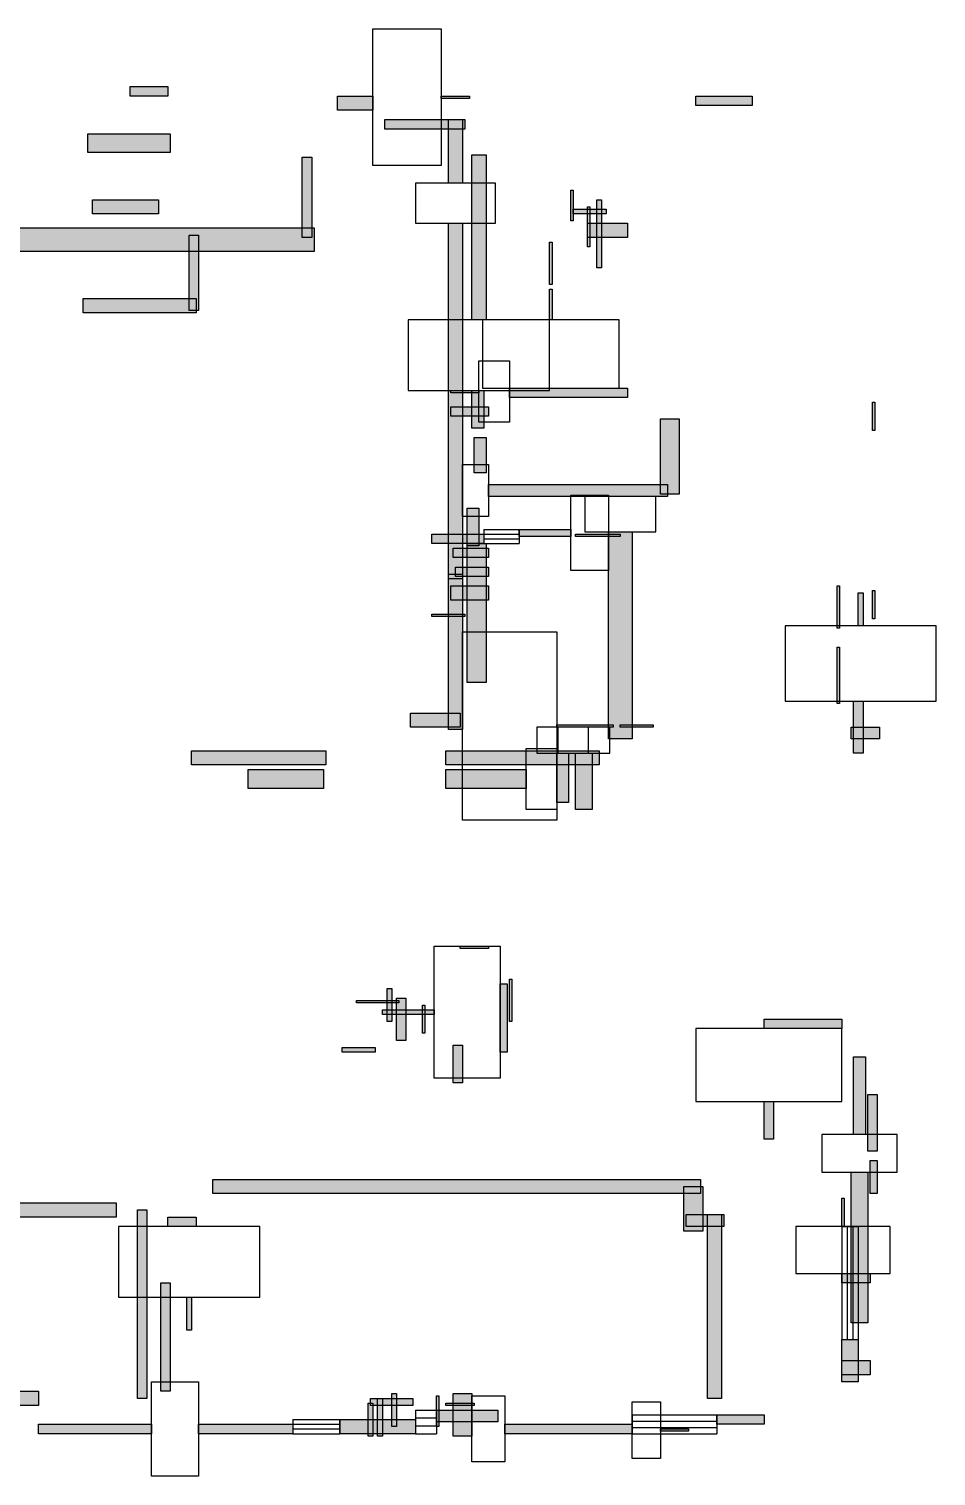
# Model space of a CAD drawing. Header units: centimetres. Extents: x 8 to 3079, y 82 to 2484.
# Drawn here: x 1635 to 3079, y 180 to 2484 of the extents above; entities that cross this region are included whole.
import ezdxf

# ---------------------------------------------------------------- set-up
doc = ezdxf.new("R2010")
doc.units = ezdxf.units.CM
for name, color, linetype in [('DOORZONE', 2, 'Continuous'), ('WALL', 7, 'Continuous'), ('WINDOW', 5, 'Continuous')]:
    doc.layers.add(name, color=color, linetype=linetype)

msp = doc.modelspace()

# ---------------------------------------------------------------- hatches: boundary and pattern name
at = {"layer": 'WALL'}
h = msp.add_hatch(color=256, dxfattribs=at)
h.dxf.hatch_style = 1
h.paths.add_polyline_path([(1796.25, 2392.5), (1856.25, 2392.5), (1856.25, 2377.5), (1796.25, 2377.5)])
h = msp.add_hatch(color=256, dxfattribs=at)
h.dxf.hatch_style = 1
h.paths.add_polyline_path([(2126.25, 2377.5), (2182.5, 2377.5), (2182.5, 2355), (2126.25, 2355)])
h = msp.add_hatch(color=256, dxfattribs=at)
h.dxf.hatch_style = 1
h.paths.add_polyline_path([(2291.25, 2377.5), (2336.25, 2377.5), (2336.25, 2373.75), (2291.25, 2373.75)])
h = msp.add_hatch(color=256, dxfattribs=at)
h.dxf.hatch_style = 1
h.paths.add_polyline_path([(2696.25, 2377.5), (2786.25, 2377.5), (2786.25, 2362.5), (2696.25, 2362.5)])
h = msp.add_hatch(color=256, dxfattribs=at)
h.dxf.hatch_style = 1
h.paths.add_polyline_path([(2201.25, 2340), (2328.75, 2340), (2328.75, 2325), (2201.25, 2325)])
h = msp.add_hatch(color=256, dxfattribs=at)
h.dxf.hatch_style = 1
h.paths.add_polyline_path([(2302.5, 2340), (2325, 2340), (2325, 2238.75), (2302.5, 2238.75)])
h = msp.add_hatch(color=256, dxfattribs=at)
h.dxf.hatch_style = 1
h.paths.add_polyline_path([(1728.75, 2317.5), (1860, 2317.5), (1860, 2287.5), (1728.75, 2287.5)])
h = msp.add_hatch(color=256, dxfattribs=at)
h.dxf.hatch_style = 1
h.paths.add_polyline_path([(2340, 2283.75), (2362.5, 2283.75), (2362.5, 2021.25), (2340, 2021.25)])
h = msp.add_hatch(color=256, dxfattribs=at)
h.dxf.hatch_style = 1
h.paths.add_polyline_path([(2070, 2280), (2085, 2280), (2085, 2152.5), (2070, 2152.5)])
h = msp.add_hatch(color=256, dxfattribs=at)
h.dxf.hatch_style = 1
h.paths.add_polyline_path([(1736.25, 2212.5), (1841.25, 2212.5), (1841.25, 2190), (1736.25, 2190)])
h = msp.add_hatch(color=256, dxfattribs=at)
h.dxf.hatch_style = 1
h.paths.add_polyline_path([(2497.5, 2227.5), (2501.25, 2227.5), (2501.25, 2178.75), (2497.5, 2178.75)])
h = msp.add_hatch(color=256, dxfattribs=at)
h.dxf.hatch_style = 1
h.paths.add_polyline_path([(2538.75, 2212.5), (2546.25, 2212.5), (2546.25, 2103.75), (2538.75, 2103.75)])
h = msp.add_hatch(color=256, dxfattribs=at)
h.dxf.hatch_style = 1
h.paths.add_polyline_path([(2501.25, 2197.5), (2553.75, 2197.5), (2553.75, 2190), (2501.25, 2190)])
h = msp.add_hatch(color=256, dxfattribs=at)
h.dxf.hatch_style = 1
h.paths.add_polyline_path([(2523.75, 2201.25), (2527.5, 2201.25), (2527.5, 2137.5), (2523.75, 2137.5)])
h = msp.add_hatch(color=256, dxfattribs=at)
h.dxf.hatch_style = 1
h.paths.add_polyline_path([(1518.75, 2167.5), (2088.75, 2167.5), (2088.75, 2130), (1518.75, 2130)])
h = msp.add_hatch(color=256, dxfattribs=at)
h.dxf.hatch_style = 1
h.paths.add_polyline_path([(2302.5, 2175), (2325, 2175), (2325, 1608.75), (2302.5, 1608.75)])
h = msp.add_hatch(color=256, dxfattribs=at)
h.dxf.hatch_style = 1
h.paths.add_polyline_path([(2523.75, 2175), (2587.5, 2175), (2587.5, 2152.5), (2523.75, 2152.5)])
h = msp.add_hatch(color=256, dxfattribs=at)
h.dxf.hatch_style = 1
h.paths.add_polyline_path([(1890, 2156.25), (1905, 2156.25), (1905, 2036.25), (1890, 2036.25)])
h = msp.add_hatch(color=256, dxfattribs=at)
h.dxf.hatch_style = 1
h.paths.add_polyline_path([(2463.75, 2145), (2467.5, 2145), (2467.5, 2077.5), (2463.75, 2077.5)])
h = msp.add_hatch(color=256, dxfattribs=at)
h.dxf.hatch_style = 1
h.paths.add_polyline_path([(1721.25, 2055), (1901.25, 2055), (1901.25, 2032.5), (1721.25, 2032.5)])
h = msp.add_hatch(color=256, dxfattribs=at)
h.dxf.hatch_style = 1
h.paths.add_polyline_path([(2463.75, 2070), (2467.5, 2070), (2467.5, 2021.25), (2463.75, 2021.25)])
h = msp.add_hatch(color=256, dxfattribs=at)
h.dxf.hatch_style = 1
h.paths.add_polyline_path([(2306.25, 1908.75), (2351.25, 1908.75), (2351.25, 1905), (2306.25, 1905)])
h = msp.add_hatch(color=256, dxfattribs=at)
h.dxf.hatch_style = 1
h.paths.add_polyline_path([(2340, 1908.75), (2358.75, 1908.75), (2358.75, 1848.75), (2340, 1848.75)])
h = msp.add_hatch(color=256, dxfattribs=at)
h.dxf.hatch_style = 1
h.paths.add_polyline_path([(2400, 1912.5), (2587.5, 1912.5), (2587.5, 1897.5), (2400, 1897.5)])
h = msp.add_hatch(color=256, dxfattribs=at)
h.dxf.hatch_style = 1
h.paths.add_polyline_path([(2977.5, 1890), (2981.25, 1890), (2981.25, 1845), (2977.5, 1845)])
h = msp.add_hatch(color=256, dxfattribs=at)
h.dxf.hatch_style = 1
h.paths.add_polyline_path([(2306.25, 1882.5), (2366.25, 1882.5), (2366.25, 1867.5), (2306.25, 1867.5)])
h = msp.add_hatch(color=256, dxfattribs=at)
h.dxf.hatch_style = 1
h.paths.add_polyline_path([(2640, 1863.75), (2670, 1863.75), (2670, 1743.75), (2640, 1743.75)])
h = msp.add_hatch(color=256, dxfattribs=at)
h.dxf.hatch_style = 1
h.paths.add_polyline_path([(2343.75, 1833.75), (2362.5, 1833.75), (2362.5, 1777.5), (2343.75, 1777.5)])
h = msp.add_hatch(color=256, dxfattribs=at)
h.dxf.hatch_style = 1
h.paths.add_polyline_path([(2366.25, 1758.75), (2651.25, 1758.75), (2651.25, 1740), (2366.25, 1740)])
h = msp.add_hatch(color=256, dxfattribs=at)
h.dxf.hatch_style = 1
h.paths.add_polyline_path([(2332.5, 1721.25), (2351.25, 1721.25), (2351.25, 1661.25), (2332.5, 1661.25)])
h = msp.add_hatch(color=256, dxfattribs=at)
h.dxf.hatch_style = 1
h.paths.add_polyline_path([(2415, 1687.5), (2497.5, 1687.5), (2497.5, 1676.25), (2415, 1676.25)])
h = msp.add_hatch(color=256, dxfattribs=at)
h.dxf.hatch_style = 1
h.paths.add_polyline_path([(2557.5, 1683.75), (2595, 1683.75), (2595, 1353.75), (2557.5, 1353.75)])
h = msp.add_hatch(color=256, dxfattribs=at)
h.dxf.hatch_style = 1
h.paths.add_polyline_path([(2276.25, 1680), (2358.75, 1680), (2358.75, 1665), (2276.25, 1665)])
h = msp.add_hatch(color=256, dxfattribs=at)
h.dxf.hatch_style = 1
h.paths.add_polyline_path([(2332.5, 1665), (2362.5, 1665), (2362.5, 1443.75), (2332.5, 1443.75)])
h = msp.add_hatch(color=256, dxfattribs=at)
h.dxf.hatch_style = 1
h.paths.add_polyline_path([(2505, 1680), (2576.25, 1680), (2576.25, 1676.25), (2505, 1676.25)])
h = msp.add_hatch(color=256, dxfattribs=at)
h.dxf.hatch_style = 1
h.paths.add_polyline_path([(2310, 1657.5), (2366.25, 1657.5), (2366.25, 1642.5), (2310, 1642.5)])
h = msp.add_hatch(color=256, dxfattribs=at)
h.dxf.hatch_style = 1
h.paths.add_polyline_path([(2302.5, 1616.25), (2325, 1616.25), (2325, 1368.75), (2302.5, 1368.75)])
h = msp.add_hatch(color=256, dxfattribs=at)
h.dxf.hatch_style = 1
h.paths.add_polyline_path([(2313.75, 1627.5), (2366.25, 1627.5), (2366.25, 1612.5), (2313.75, 1612.5)])
h = msp.add_hatch(color=256, dxfattribs=at)
h.dxf.hatch_style = 1
h.paths.add_polyline_path([(2306.25, 1597.5), (2366.25, 1597.5), (2366.25, 1575), (2306.25, 1575)])
h = msp.add_hatch(color=256, dxfattribs=at)
h.dxf.hatch_style = 1
h.paths.add_polyline_path([(2921.25, 1597.5), (2925, 1597.5), (2925, 1530), (2921.25, 1530)])
h = msp.add_hatch(color=256, dxfattribs=at)
h.dxf.hatch_style = 1
h.paths.add_polyline_path([(2955, 1586.25), (2962.5, 1586.25), (2962.5, 1533.75), (2955, 1533.75)])
h = msp.add_hatch(color=256, dxfattribs=at)
h.dxf.hatch_style = 1
h.paths.add_polyline_path([(2977.5, 1590), (2981.25, 1590), (2981.25, 1545), (2977.5, 1545)])
h = msp.add_hatch(color=256, dxfattribs=at)
h.dxf.hatch_style = 1
h.paths.add_polyline_path([(2276.25, 1552.5), (2328.75, 1552.5), (2328.75, 1548.75), (2276.25, 1548.75)])
h = msp.add_hatch(color=256, dxfattribs=at)
h.dxf.hatch_style = 1
h.paths.add_polyline_path([(2921.25, 1500), (2925, 1500), (2925, 1410), (2921.25, 1410)])
h = msp.add_hatch(color=256, dxfattribs=at)
h.dxf.hatch_style = 1
h.paths.add_polyline_path([(2947.5, 1413.75), (2962.5, 1413.75), (2962.5, 1331.25), (2947.5, 1331.25)])
h = msp.add_hatch(color=256, dxfattribs=at)
h.dxf.hatch_style = 1
h.paths.add_polyline_path([(2242.5, 1395), (2321.25, 1395), (2321.25, 1372.5), (2242.5, 1372.5)])
h = msp.add_hatch(color=256, dxfattribs=at)
h.dxf.hatch_style = 1
h.paths.add_polyline_path([(2475, 1376.25), (2565, 1376.25), (2565, 1372.5), (2475, 1372.5)])
h = msp.add_hatch(color=256, dxfattribs=at)
h.dxf.hatch_style = 1
h.paths.add_polyline_path([(2576.25, 1376.25), (2628.75, 1376.25), (2628.75, 1372.5), (2576.25, 1372.5)])
h = msp.add_hatch(color=256, dxfattribs=at)
h.dxf.hatch_style = 1
h.paths.add_polyline_path([(2943.75, 1372.5), (2988.75, 1372.5), (2988.75, 1353.75), (2943.75, 1353.75)])
h = msp.add_hatch(color=256, dxfattribs=at)
h.dxf.hatch_style = 1
h.paths.add_polyline_path([(1893.75, 1335), (2107.5, 1335), (2107.5, 1312.5), (1893.75, 1312.5)])
h = msp.add_hatch(color=256, dxfattribs=at)
h.dxf.hatch_style = 1
h.paths.add_polyline_path([(2298.75, 1335), (2542.5, 1335), (2542.5, 1312.5), (2298.75, 1312.5)])
h = msp.add_hatch(color=256, dxfattribs=at)
h.dxf.hatch_style = 1
h.paths.add_polyline_path([(2475, 1331.25), (2493.75, 1331.25), (2493.75, 1252.5), (2475, 1252.5)])
h = msp.add_hatch(color=256, dxfattribs=at)
h.dxf.hatch_style = 1
h.paths.add_polyline_path([(2505, 1331.25), (2531.25, 1331.25), (2531.25, 1241.25), (2505, 1241.25)])
h = msp.add_hatch(color=256, dxfattribs=at)
h.dxf.hatch_style = 1
h.paths.add_polyline_path([(1983.75, 1305), (2103.75, 1305), (2103.75, 1275), (1983.75, 1275)])
h = msp.add_hatch(color=256, dxfattribs=at)
h.dxf.hatch_style = 1
h.paths.add_polyline_path([(2298.75, 1305), (2426.25, 1305), (2426.25, 1275), (2298.75, 1275)])
h = msp.add_hatch(color=256, dxfattribs=at)
h.dxf.hatch_style = 1
h.paths.add_polyline_path([(2321.25, 1023.75), (2366.25, 1023.75), (2366.25, 1020), (2321.25, 1020)])
h = msp.add_hatch(color=256, dxfattribs=at)
h.dxf.hatch_style = 1
h.paths.add_polyline_path([(2400, 971.25), (2403.75, 971.25), (2403.75, 903.75), (2400, 903.75)])
h = msp.add_hatch(color=256, dxfattribs=at)
h.dxf.hatch_style = 1
h.paths.add_polyline_path([(2205, 956.25), (2212.5, 956.25), (2212.5, 903.75), (2205, 903.75)])
h = msp.add_hatch(color=256, dxfattribs=at)
h.dxf.hatch_style = 1
h.paths.add_polyline_path([(2385, 963.75), (2396.25, 963.75), (2396.25, 855), (2385, 855)])
h = msp.add_hatch(color=256, dxfattribs=at)
h.dxf.hatch_style = 1
h.paths.add_polyline_path([(2156.25, 937.5), (2223.75, 937.5), (2223.75, 933.75), (2156.25, 933.75)])
h = msp.add_hatch(color=256, dxfattribs=at)
h.dxf.hatch_style = 1
h.paths.add_polyline_path([(2197.5, 922.5), (2280, 922.5), (2280, 915), (2197.5, 915)])
h = msp.add_hatch(color=256, dxfattribs=at)
h.dxf.hatch_style = 1
h.paths.add_polyline_path([(2220, 941.25), (2235, 941.25), (2235, 873.75), (2220, 873.75)])
h = msp.add_hatch(color=256, dxfattribs=at)
h.dxf.hatch_style = 1
h.paths.add_polyline_path([(2261.25, 930), (2265, 930), (2265, 885), (2261.25, 885)])
h = msp.add_hatch(color=256, dxfattribs=at)
h.dxf.hatch_style = 1
h.paths.add_polyline_path([(2805, 907.5), (2928.75, 907.5), (2928.75, 892.5), (2805, 892.5)])
h = msp.add_hatch(color=256, dxfattribs=at)
h.dxf.hatch_style = 1
h.paths.add_polyline_path([(2133.75, 862.5), (2186.25, 862.5), (2186.25, 855), (2133.75, 855)])
h = msp.add_hatch(color=256, dxfattribs=at)
h.dxf.hatch_style = 1
h.paths.add_polyline_path([(2310, 866.25), (2325, 866.25), (2325, 806.25), (2310, 806.25)])
h = msp.add_hatch(color=256, dxfattribs=at)
h.dxf.hatch_style = 1
h.paths.add_polyline_path([(2947.5, 847.5), (2966.25, 847.5), (2966.25, 723.75), (2947.5, 723.75)])
h = msp.add_hatch(color=256, dxfattribs=at)
h.dxf.hatch_style = 1
h.paths.add_polyline_path([(2970, 787.5), (2985, 787.5), (2985, 697.5), (2970, 697.5)])
h = msp.add_hatch(color=256, dxfattribs=at)
h.dxf.hatch_style = 1
h.paths.add_polyline_path([(2805, 776.25), (2820, 776.25), (2820, 716.25), (2805, 716.25)])
h = msp.add_hatch(color=256, dxfattribs=at)
h.dxf.hatch_style = 1
h.paths.add_polyline_path([(2973.75, 682.5), (2985, 682.5), (2985, 630), (2973.75, 630)])
h = msp.add_hatch(color=256, dxfattribs=at)
h.dxf.hatch_style = 1
h.paths.add_polyline_path([(1927.5, 652.5), (2703.75, 652.5), (2703.75, 630), (1927.5, 630)])
h = msp.add_hatch(color=256, dxfattribs=at)
h.dxf.hatch_style = 1
h.paths.add_polyline_path([(2943.75, 663.75), (2970, 663.75), (2970, 423.75), (2943.75, 423.75)])
h = msp.add_hatch(color=256, dxfattribs=at)
h.dxf.hatch_style = 1
h.paths.add_polyline_path([(2677.5, 641.25), (2707.5, 641.25), (2707.5, 570), (2677.5, 570)])
h = msp.add_hatch(color=256, dxfattribs=at)
h.dxf.hatch_style = 1
h.paths.add_polyline_path([(2928.75, 622.5), (2932.5, 622.5), (2932.5, 577.5), (2928.75, 577.5)])
h = msp.add_hatch(color=256, dxfattribs=at)
h.dxf.hatch_style = 1
h.paths.add_polyline_path([(1518.75, 615), (1773.75, 615), (1773.75, 592.5), (1518.75, 592.5)])
h = msp.add_hatch(color=256, dxfattribs=at)
h.dxf.hatch_style = 1
h.paths.add_polyline_path([(1807.5, 603.75), (1822.5, 603.75), (1822.5, 303.75), (1807.5, 303.75)])
h = msp.add_hatch(color=256, dxfattribs=at)
h.dxf.hatch_style = 1
h.paths.add_polyline_path([(1856.25, 592.5), (1901.25, 592.5), (1901.25, 577.5), (1856.25, 577.5)])
h = msp.add_hatch(color=256, dxfattribs=at)
h.dxf.hatch_style = 1
h.paths.add_polyline_path([(2681.25, 596.25), (2741.25, 596.25), (2741.25, 577.5), (2681.25, 577.5)])
h = msp.add_hatch(color=256, dxfattribs=at)
h.dxf.hatch_style = 1
h.paths.add_polyline_path([(2715, 596.25), (2737.5, 596.25), (2737.5, 303.75), (2715, 303.75)])
h = msp.add_hatch(color=256, dxfattribs=at)
h.dxf.hatch_style = 1
h.paths.add_polyline_path([(1845, 487.5), (1860, 487.5), (1860, 315), (1845, 315)])
h = msp.add_hatch(color=256, dxfattribs=at)
h.dxf.hatch_style = 1
h.paths.add_polyline_path([(2928.75, 502.5), (2973.75, 502.5), (2973.75, 487.5), (2928.75, 487.5)])
h = msp.add_hatch(color=256, dxfattribs=at)
h.dxf.hatch_style = 1
h.paths.add_polyline_path([(1886.25, 465), (1893.75, 465), (1893.75, 412.5), (1886.25, 412.5)])
h = msp.add_hatch(color=256, dxfattribs=at)
h.dxf.hatch_style = 1
h.paths.add_polyline_path([(2928.75, 397.5), (2955, 397.5), (2955, 330), (2928.75, 330)])
h = msp.add_hatch(color=256, dxfattribs=at)
h.dxf.hatch_style = 1
h.paths.add_polyline_path([(2928.75, 363.75), (2973.75, 363.75), (2973.75, 341.25), (2928.75, 341.25)])
h = msp.add_hatch(color=256, dxfattribs=at)
h.dxf.hatch_style = 1
h.paths.add_polyline_path([(1552.5, 315), (1650, 315), (1650, 292.5), (1552.5, 292.5)])
h = msp.add_hatch(color=256, dxfattribs=at)
h.dxf.hatch_style = 1
h.paths.add_polyline_path([(2178.75, 303.75), (2246.25, 303.75), (2246.25, 292.5), (2178.75, 292.5)])
h = msp.add_hatch(color=256, dxfattribs=at)
h.dxf.hatch_style = 1
h.paths.add_polyline_path([(2190, 303.75), (2197.5, 303.75), (2197.5, 243.75), (2190, 243.75)])
h = msp.add_hatch(color=256, dxfattribs=at)
h.dxf.hatch_style = 1
h.paths.add_polyline_path([(2212.5, 311.25), (2220, 311.25), (2220, 258.75), (2212.5, 258.75)])
h = msp.add_hatch(color=256, dxfattribs=at)
h.dxf.hatch_style = 1
h.paths.add_polyline_path([(2283.75, 307.5), (2287.5, 307.5), (2287.5, 258.75), (2283.75, 258.75)])
h = msp.add_hatch(color=256, dxfattribs=at)
h.dxf.hatch_style = 1
h.paths.add_polyline_path([(2310, 311.25), (2340, 311.25), (2340, 243.75), (2310, 243.75)])
h = msp.add_hatch(color=256, dxfattribs=at)
h.dxf.hatch_style = 1
h.paths.add_polyline_path([(2175, 296.25), (2182.5, 296.25), (2182.5, 243.75), (2175, 243.75)])
h = msp.add_hatch(color=256, dxfattribs=at)
h.dxf.hatch_style = 1
h.paths.add_polyline_path([(2283.75, 285), (2381.25, 285), (2381.25, 266.25), (2283.75, 266.25)])
h = msp.add_hatch(color=256, dxfattribs=at)
h.dxf.hatch_style = 1
h.paths.add_polyline_path([(2298.75, 296.25), (2343.75, 296.25), (2343.75, 292.5), (2298.75, 292.5)])
h = msp.add_hatch(color=256, dxfattribs=at)
h.dxf.hatch_style = 1
h.paths.add_polyline_path([(2730, 277.5), (2805, 277.5), (2805, 262.5), (2730, 262.5)])
h = msp.add_hatch(color=256, dxfattribs=at)
h.dxf.hatch_style = 1
h.paths.add_polyline_path([(1650, 262.5), (1830, 262.5), (1830, 247.5), (1650, 247.5)])
h = msp.add_hatch(color=256, dxfattribs=at)
h.dxf.hatch_style = 1
h.paths.add_polyline_path([(1905, 262.5), (2055, 262.5), (2055, 247.5), (1905, 247.5)])
h = msp.add_hatch(color=256, dxfattribs=at)
h.dxf.hatch_style = 1
h.paths.add_polyline_path([(2130, 270), (2250, 270), (2250, 247.5), (2130, 247.5)])
h = msp.add_hatch(color=256, dxfattribs=at)
h.dxf.hatch_style = 1
h.paths.add_polyline_path([(2392.5, 262.5), (2595, 262.5), (2595, 247.5), (2392.5, 247.5)])
h = msp.add_hatch(color=256, dxfattribs=at)
h.dxf.hatch_style = 1
h.paths.add_polyline_path([(2640, 255), (2685, 255), (2685, 251.25), (2640, 251.25)])

# ---------------------------------------------------------------- linework, layer by layer
at = {"layer": 'DOORZONE'}
for points in [[(2182.5, 2484.38), (2291.25, 2484.38), (2291.25, 2266.88), (2182.5, 2266.88)], [(2250, 2238.75), (2250, 2175), (2377.5, 2175), (2377.5, 2238.75)], [(2238.75, 2021.25), (2238.75, 1908.75), (2463.75, 1908.75), (2463.75, 2021.25)], [(2356.88, 2021.25), (2356.88, 1912.5), (2574.38, 1912.5), (2574.38, 2021.25)], [(2351.25, 1955.62), (2400, 1955.62), (2400, 1858.12), (2351.25, 1858.12)], [(2325, 1790.62), (2366.25, 1790.62), (2366.25, 1708.12), (2325, 1708.12)], [(2497.5, 1741.88), (2557.5, 1741.88), (2557.5, 1621.88), (2497.5, 1621.88)], [(2520, 1740), (2520, 1683.75), (2632.5, 1683.75), (2632.5, 1740)], [(2325, 1524.38), (2475, 1524.38), (2475, 1224.38), (2325, 1224.38)], [(2838.75, 1533.75), (2838.75, 1413.75), (3078.75, 1413.75), (3078.75, 1533.75)], [(2443.12, 1372.5), (2443.12, 1331.25), (2525.62, 1331.25), (2525.62, 1372.5)], [(2476.88, 1372.5), (2476.88, 1331.25), (2559.38, 1331.25), (2559.38, 1372.5)], [(2426.25, 1338.75), (2475, 1338.75), (2475, 1241.25), (2426.25, 1241.25)], [(2280, 1023.75), (2385, 1023.75), (2385, 813.75), (2280, 813.75)], [(2696.25, 892.5), (2696.25, 776.25), (2928.75, 776.25), (2928.75, 892.5)], [(2896.88, 723.75), (2896.88, 663.75), (3016.88, 663.75), (3016.88, 723.75)], [(1777.5, 577.5), (1777.5, 465), (2002.5, 465), (2002.5, 577.5)], [(2855.62, 577.5), (2855.62, 502.5), (3005.62, 502.5), (3005.62, 577.5)], [(1830, 330), (1905, 330), (1905, 180), (1830, 180)], [(2340, 307.5), (2392.5, 307.5), (2392.5, 202.5), (2340, 202.5)], [(2595, 298.12), (2640, 298.12), (2640, 208.12), (2595, 208.12)]]:
    msp.add_lwpolyline(points, close=True, dxfattribs=at)
at = {"layer": 'WALL'}
for points in [[(1796.25, 2392.5), (1856.25, 2392.5), (1856.25, 2377.5), (1796.25, 2377.5)], [(2126.25, 2377.5), (2182.5, 2377.5), (2182.5, 2355), (2126.25, 2355)], [(2291.25, 2377.5), (2336.25, 2377.5), (2336.25, 2373.75), (2291.25, 2373.75)], [(2696.25, 2377.5), (2786.25, 2377.5), (2786.25, 2362.5), (2696.25, 2362.5)], [(2201.25, 2340), (2328.75, 2340), (2328.75, 2325), (2201.25, 2325)], [(2302.5, 2340), (2325, 2340), (2325, 2238.75), (2302.5, 2238.75)], [(1728.75, 2317.5), (1860, 2317.5), (1860, 2287.5), (1728.75, 2287.5)], [(2340, 2283.75), (2362.5, 2283.75), (2362.5, 2021.25), (2340, 2021.25)], [(2070, 2280), (2085, 2280), (2085, 2152.5), (2070, 2152.5)], [(1736.25, 2212.5), (1841.25, 2212.5), (1841.25, 2190), (1736.25, 2190)], [(2497.5, 2227.5), (2501.25, 2227.5), (2501.25, 2178.75), (2497.5, 2178.75)], [(2538.75, 2212.5), (2546.25, 2212.5), (2546.25, 2103.75), (2538.75, 2103.75)], [(2501.25, 2197.5), (2553.75, 2197.5), (2553.75, 2190), (2501.25, 2190)], [(2523.75, 2201.25), (2527.5, 2201.25), (2527.5, 2137.5), (2523.75, 2137.5)], [(1518.75, 2167.5), (2088.75, 2167.5), (2088.75, 2130), (1518.75, 2130)], [(2302.5, 2175), (2325, 2175), (2325, 1608.75), (2302.5, 1608.75)], [(2523.75, 2175), (2587.5, 2175), (2587.5, 2152.5), (2523.75, 2152.5)], [(1890, 2156.25), (1905, 2156.25), (1905, 2036.25), (1890, 2036.25)], [(2463.75, 2145), (2467.5, 2145), (2467.5, 2077.5), (2463.75, 2077.5)], [(1721.25, 2055), (1901.25, 2055), (1901.25, 2032.5), (1721.25, 2032.5)], [(2463.75, 2070), (2467.5, 2070), (2467.5, 2021.25), (2463.75, 2021.25)], [(2306.25, 1908.75), (2351.25, 1908.75), (2351.25, 1905), (2306.25, 1905)], [(2340, 1908.75), (2358.75, 1908.75), (2358.75, 1848.75), (2340, 1848.75)], [(2400, 1912.5), (2587.5, 1912.5), (2587.5, 1897.5), (2400, 1897.5)], [(2977.5, 1890), (2981.25, 1890), (2981.25, 1845), (2977.5, 1845)], [(2306.25, 1882.5), (2366.25, 1882.5), (2366.25, 1867.5), (2306.25, 1867.5)], [(2640, 1863.75), (2670, 1863.75), (2670, 1743.75), (2640, 1743.75)], [(2343.75, 1833.75), (2362.5, 1833.75), (2362.5, 1777.5), (2343.75, 1777.5)], [(2366.25, 1758.75), (2651.25, 1758.75), (2651.25, 1740), (2366.25, 1740)], [(2332.5, 1721.25), (2351.25, 1721.25), (2351.25, 1661.25), (2332.5, 1661.25)], [(2415, 1687.5), (2497.5, 1687.5), (2497.5, 1676.25), (2415, 1676.25)], [(2557.5, 1683.75), (2595, 1683.75), (2595, 1353.75), (2557.5, 1353.75)], [(2276.25, 1680), (2358.75, 1680), (2358.75, 1665), (2276.25, 1665)], [(2332.5, 1665), (2362.5, 1665), (2362.5, 1443.75), (2332.5, 1443.75)], [(2505, 1680), (2576.25, 1680), (2576.25, 1676.25), (2505, 1676.25)], [(2310, 1657.5), (2366.25, 1657.5), (2366.25, 1642.5), (2310, 1642.5)], [(2302.5, 1616.25), (2325, 1616.25), (2325, 1368.75), (2302.5, 1368.75)], [(2313.75, 1627.5), (2366.25, 1627.5), (2366.25, 1612.5), (2313.75, 1612.5)], [(2306.25, 1597.5), (2366.25, 1597.5), (2366.25, 1575), (2306.25, 1575)], [(2921.25, 1597.5), (2925, 1597.5), (2925, 1530), (2921.25, 1530)], [(2955, 1586.25), (2962.5, 1586.25), (2962.5, 1533.75), (2955, 1533.75)], [(2977.5, 1590), (2981.25, 1590), (2981.25, 1545), (2977.5, 1545)], [(2276.25, 1552.5), (2328.75, 1552.5), (2328.75, 1548.75), (2276.25, 1548.75)], [(2921.25, 1500), (2925, 1500), (2925, 1410), (2921.25, 1410)], [(2947.5, 1413.75), (2962.5, 1413.75), (2962.5, 1331.25), (2947.5, 1331.25)], [(2242.5, 1395), (2321.25, 1395), (2321.25, 1372.5), (2242.5, 1372.5)], [(2475, 1376.25), (2565, 1376.25), (2565, 1372.5), (2475, 1372.5)], [(2576.25, 1376.25), (2628.75, 1376.25), (2628.75, 1372.5), (2576.25, 1372.5)], [(2943.75, 1372.5), (2988.75, 1372.5), (2988.75, 1353.75), (2943.75, 1353.75)], [(1893.75, 1335), (2107.5, 1335), (2107.5, 1312.5), (1893.75, 1312.5)], [(2298.75, 1335), (2542.5, 1335), (2542.5, 1312.5), (2298.75, 1312.5)], [(2475, 1331.25), (2493.75, 1331.25), (2493.75, 1252.5), (2475, 1252.5)], [(2505, 1331.25), (2531.25, 1331.25), (2531.25, 1241.25), (2505, 1241.25)], [(1983.75, 1305), (2103.75, 1305), (2103.75, 1275), (1983.75, 1275)], [(2298.75, 1305), (2426.25, 1305), (2426.25, 1275), (2298.75, 1275)], [(2321.25, 1023.75), (2366.25, 1023.75), (2366.25, 1020), (2321.25, 1020)], [(2400, 971.25), (2403.75, 971.25), (2403.75, 903.75), (2400, 903.75)], [(2205, 956.25), (2212.5, 956.25), (2212.5, 903.75), (2205, 903.75)], [(2385, 963.75), (2396.25, 963.75), (2396.25, 855), (2385, 855)], [(2156.25, 937.5), (2223.75, 937.5), (2223.75, 933.75), (2156.25, 933.75)], [(2197.5, 922.5), (2280, 922.5), (2280, 915), (2197.5, 915)], [(2220, 941.25), (2235, 941.25), (2235, 873.75), (2220, 873.75)], [(2261.25, 930), (2265, 930), (2265, 885), (2261.25, 885)], [(2805, 907.5), (2928.75, 907.5), (2928.75, 892.5), (2805, 892.5)], [(2133.75, 862.5), (2186.25, 862.5), (2186.25, 855), (2133.75, 855)], [(2310, 866.25), (2325, 866.25), (2325, 806.25), (2310, 806.25)], [(2947.5, 847.5), (2966.25, 847.5), (2966.25, 723.75), (2947.5, 723.75)], [(2970, 787.5), (2985, 787.5), (2985, 697.5), (2970, 697.5)], [(2805, 776.25), (2820, 776.25), (2820, 716.25), (2805, 716.25)], [(2973.75, 682.5), (2985, 682.5), (2985, 630), (2973.75, 630)], [(1927.5, 652.5), (2703.75, 652.5), (2703.75, 630), (1927.5, 630)], [(2943.75, 663.75), (2970, 663.75), (2970, 423.75), (2943.75, 423.75)], [(2677.5, 641.25), (2707.5, 641.25), (2707.5, 570), (2677.5, 570)], [(2928.75, 622.5), (2932.5, 622.5), (2932.5, 577.5), (2928.75, 577.5)], [(1518.75, 615), (1773.75, 615), (1773.75, 592.5), (1518.75, 592.5)], [(1807.5, 603.75), (1822.5, 603.75), (1822.5, 303.75), (1807.5, 303.75)], [(1856.25, 592.5), (1901.25, 592.5), (1901.25, 577.5), (1856.25, 577.5)], [(2681.25, 596.25), (2741.25, 596.25), (2741.25, 577.5), (2681.25, 577.5)], [(2715, 596.25), (2737.5, 596.25), (2737.5, 303.75), (2715, 303.75)], [(1845, 487.5), (1860, 487.5), (1860, 315), (1845, 315)], [(2928.75, 502.5), (2973.75, 502.5), (2973.75, 487.5), (2928.75, 487.5)], [(1886.25, 465), (1893.75, 465), (1893.75, 412.5), (1886.25, 412.5)], [(2928.75, 397.5), (2955, 397.5), (2955, 330), (2928.75, 330)], [(2928.75, 363.75), (2973.75, 363.75), (2973.75, 341.25), (2928.75, 341.25)], [(1552.5, 315), (1650, 315), (1650, 292.5), (1552.5, 292.5)], [(2178.75, 303.75), (2246.25, 303.75), (2246.25, 292.5), (2178.75, 292.5)], [(2190, 303.75), (2197.5, 303.75), (2197.5, 243.75), (2190, 243.75)], [(2212.5, 311.25), (2220, 311.25), (2220, 258.75), (2212.5, 258.75)], [(2283.75, 307.5), (2287.5, 307.5), (2287.5, 258.75), (2283.75, 258.75)], [(2310, 311.25), (2340, 311.25), (2340, 243.75), (2310, 243.75)], [(2175, 296.25), (2182.5, 296.25), (2182.5, 243.75), (2175, 243.75)], [(2283.75, 285), (2381.25, 285), (2381.25, 266.25), (2283.75, 266.25)], [(2298.75, 296.25), (2343.75, 296.25), (2343.75, 292.5), (2298.75, 292.5)], [(2730, 277.5), (2805, 277.5), (2805, 262.5), (2730, 262.5)], [(1650, 262.5), (1830, 262.5), (1830, 247.5), (1650, 247.5)], [(1905, 262.5), (2055, 262.5), (2055, 247.5), (1905, 247.5)], [(2130, 270), (2250, 270), (2250, 247.5), (2130, 247.5)], [(2392.5, 262.5), (2595, 262.5), (2595, 247.5), (2392.5, 247.5)], [(2640, 255), (2685, 255), (2685, 251.25), (2640, 251.25)]]:
    msp.add_lwpolyline(points, close=True, dxfattribs=at)
at = {"layer": 'WINDOW'}
for p, q in [((2358.75, 1687.5), (2415, 1687.5)), ((2358.75, 1687.5), (2358.75, 1665)), ((2415, 1687.5), (2415, 1665)), ((2358.75, 1680), (2415, 1680)), ((2358.75, 1672.5), (2415, 1672.5)), ((2358.75, 1665), (2415, 1665)), ((2928.75, 577.5), (2928.75, 397.5)), ((2928.75, 577.5), (2955, 577.5)), ((2937.5, 577.5), (2937.5, 397.5)), ((2946.25, 577.5), (2946.25, 397.5)), ((2955, 577.5), (2955, 397.5)), ((2928.75, 397.5), (2955, 397.5)), ((2250, 285), (2283.75, 285)), ((2250, 285), (2250, 247.5)), ((2283.75, 285), (2283.75, 247.5)), ((2595, 277.5), (2730, 277.5)), ((2595, 277.5), (2595, 247.5)), ((2730, 277.5), (2730, 247.5)), ((2055, 270), (2130, 270)), ((2055, 270), (2055, 247.5)), ((2055, 262.5), (2130, 262.5)), ((2055, 255), (2130, 255)), ((2130, 270), (2130, 247.5)), ((2250, 272.5), (2283.75, 272.5)), ((2250, 260), (2283.75, 260)), ((2595, 267.5), (2730, 267.5)), ((2595, 257.5), (2730, 257.5)), ((2055, 247.5), (2130, 247.5)), ((2250, 247.5), (2283.75, 247.5)), ((2595, 247.5), (2730, 247.5))]:
    msp.add_line(p, q, dxfattribs=at)

doc.saveas('drawing.dxf')
